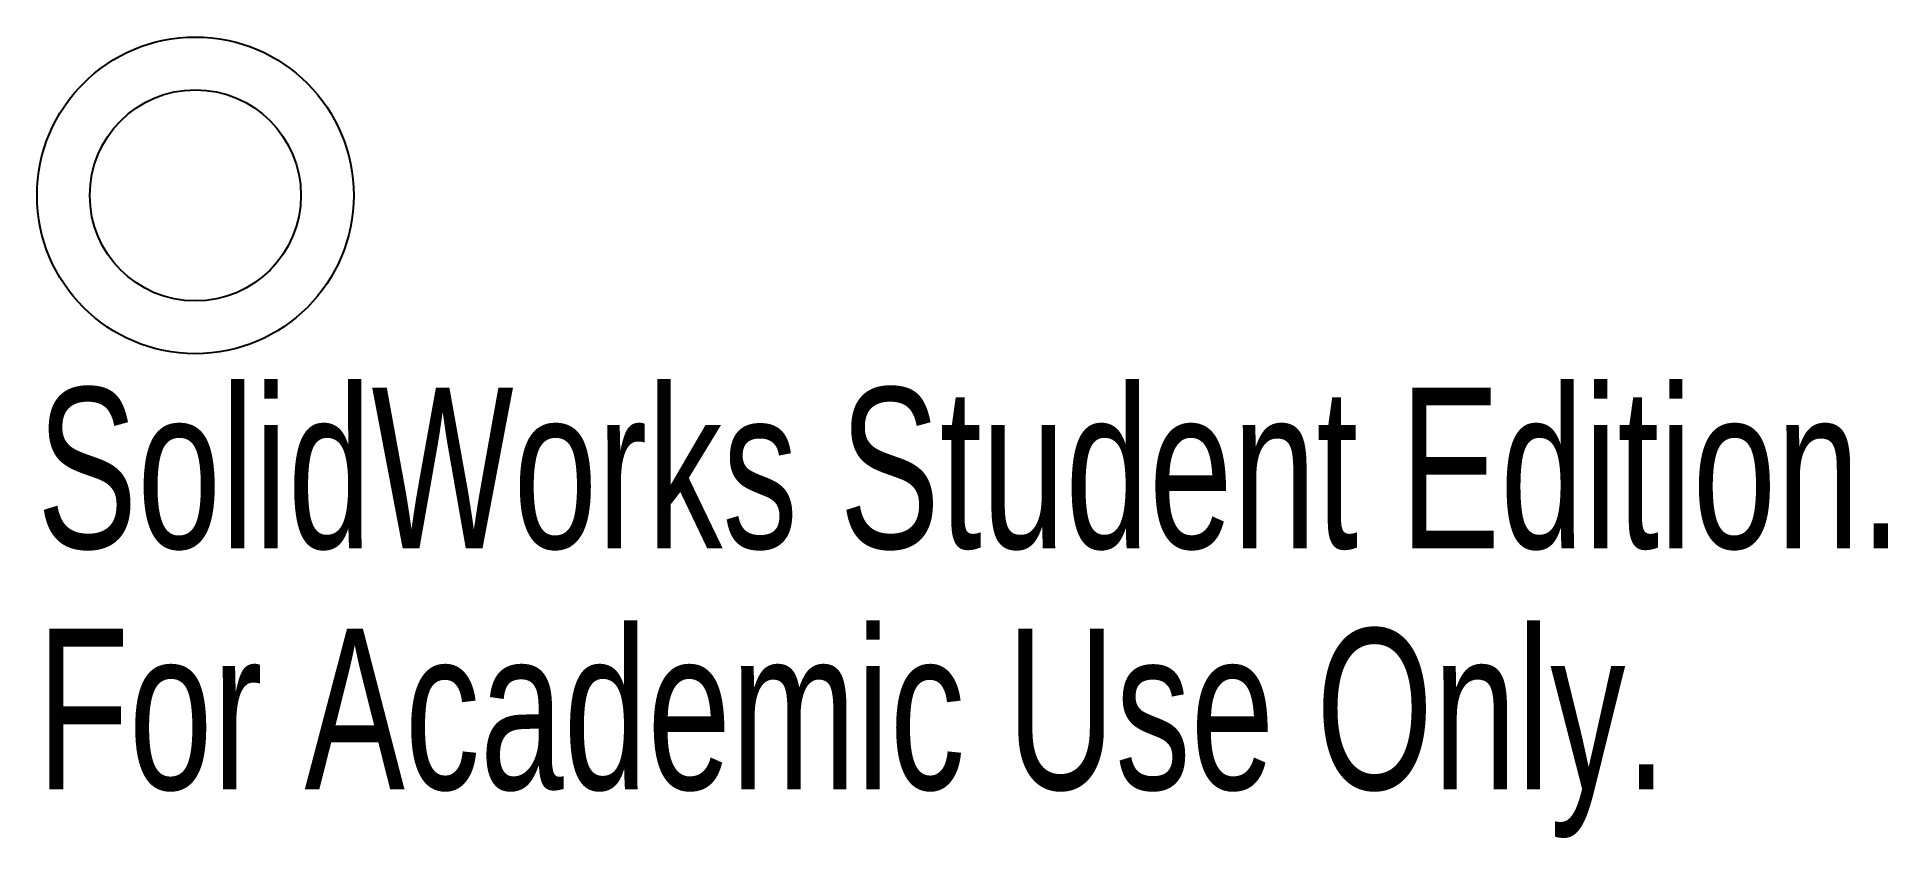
# Model space of a CAD drawing. Header units: millimetres. Extents: x -4.8 to 50.9, y -19.3 to 4.8.
import ezdxf

# ---------------------------------------------------------------- set-up
doc = ezdxf.new("R2010")
doc.units = ezdxf.units.MM
doc.styles.add('SLDTEXTSTYLE0', font='TXT', dxfattribs={"width": 0.7})

msp = doc.modelspace()

# ---------------------------------------------------------------- linework, layer by layer
at = {"color": 7, "linetype": 'Continuous'}
for radius in [4.763, 3.175]:
    msp.add_circle((0, 0), radius, dxfattribs=at)

# ---------------------------------------------------------------- texts
at = {"color": 7, "linetype": 'Continuous', "char_height": 4.83362, "attachment_point": 1, "style": 'SLDTEXTSTYLE0'}
for s, insert in [('SolidWorks Student Edition.', (-4.763, -5.782)), ('For Academic Use Only.', (-4.763, -13.032))]:
    msp.add_mtext(s, dxfattribs=dict(at, insert=insert))

doc.saveas('drawing.dxf')
